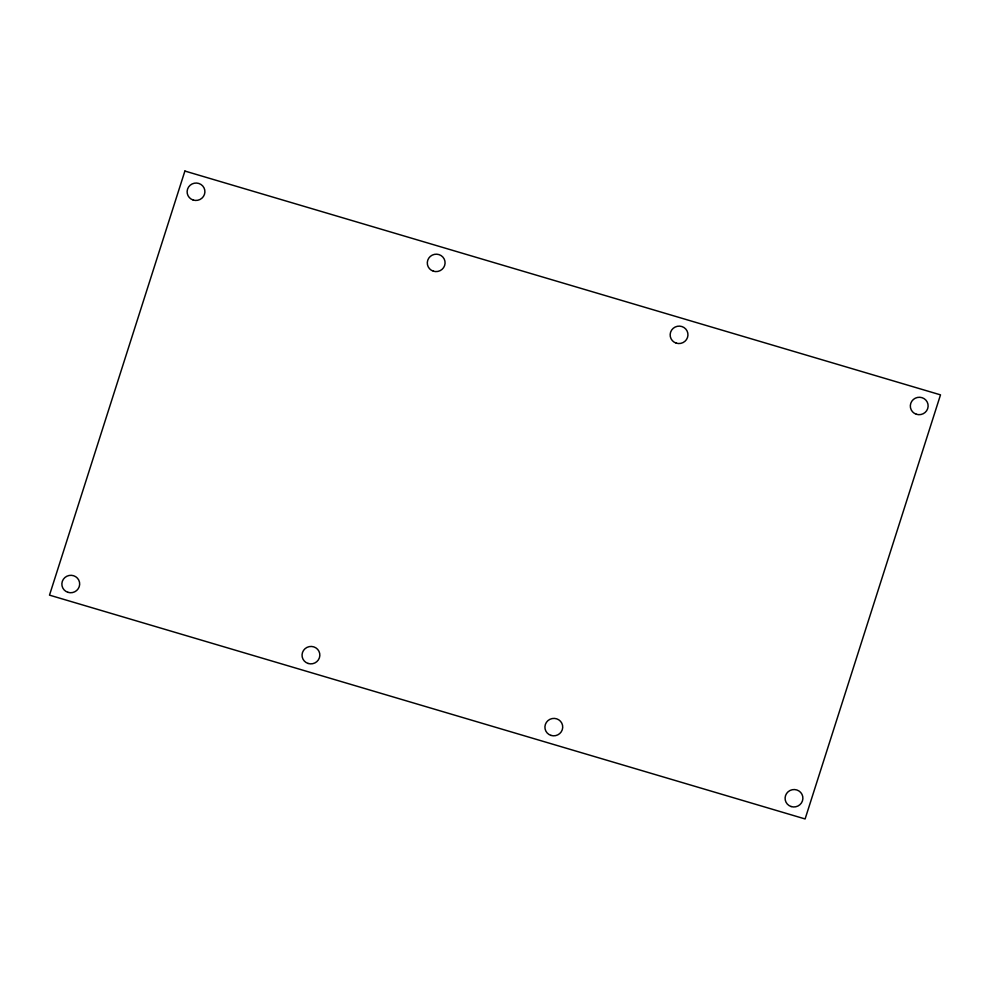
<?xml version="1.0" encoding="UTF-8"?>
<svg xmlns="http://www.w3.org/2000/svg" width="990" height="990" viewBox="0 0 990 990"><rect width="100%" height="100%" fill="white"/><g stroke="black" fill="none" stroke-linecap="round" stroke-linejoin="round"><path stroke-width="1.49" d="M184.895 171.047L49.5 595.139L805.105 818.953L940.5 394.861L184.895 171.047M791.121 806.541A8.922 8.712 -13.6 0 0 802.729 796.467A8.922 8.712 -13.6 0 0 788.114 791.765A8.922 8.712 -13.6 0 0 791.121 806.541M550.947 735.397A8.922 8.712 -13.6 0 0 562.555 725.324A8.922 8.712 -13.6 0 0 547.94 720.621A8.922 8.712 -13.6 0 0 550.947 735.397M308.076 663.449A8.922 8.712 -13.6 0 0 319.683 653.375A8.922 8.712 -13.6 0 0 305.069 648.673A8.922 8.712 -13.6 0 0 308.076 663.449M67.902 592.317A8.922 8.712 -13.6 0 0 79.509 582.231A8.922 8.712 -13.6 0 0 64.894 577.529A8.922 8.712 -13.6 0 0 67.902 592.317M916.369 414.266A8.922 8.712 -13.6 0 0 927.964 404.18A8.922 8.712 -13.6 0 0 913.362 399.477A8.922 8.712 -13.6 0 0 916.369 414.266M676.195 343.122A8.922 8.712 -13.6 0 0 687.79 333.036A8.922 8.712 -13.6 0 0 673.188 328.334A8.922 8.712 -13.6 0 0 676.195 343.122M433.323 271.173A8.922 8.712 -13.6 0 0 444.918 261.1A8.922 8.712 -13.6 0 0 430.316 256.398A8.922 8.712 -13.6 0 0 433.323 271.173M193.149 200.029A8.922 8.712 -13.6 0 0 204.744 189.956A8.922 8.712 -13.6 0 0 190.142 185.254A8.922 8.712 -13.6 0 0 193.149 200.029"/></g></svg>
